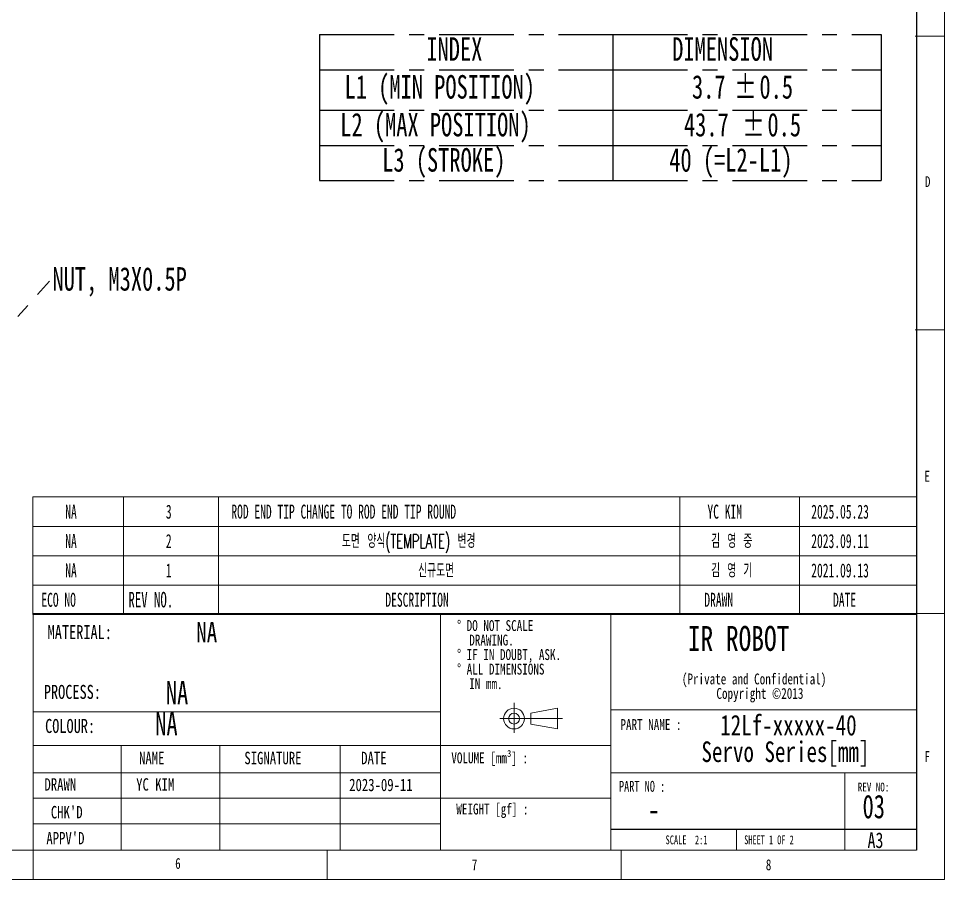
# Model space of a CAD drawing. Header units: millimetres. Extents: x 5 to 415, y 5 to 292.
# Drawn here: x 257.5 to 415, y 5 to 151.5 of the extents above; entities that cross this region are included whole.
import ezdxf

# ---------------------------------------------------------------- set-up
doc = ezdxf.new("R2010")
doc.units = ezdxf.units.MM
doc.linetypes.add('CENTERX2', pattern=[20.32, 12.7, -2.54, 2.54, -2.54])
doc.layers.add('CENTER_LINE', color=7, linetype='CENTERX2')
doc.layers.add('NOTES', color=7, linetype='Continuous')
doc.styles.add('SLDTEXTSTYLE0', font='TXT', dxfattribs={"width": 0.7})
doc.styles.add('SLDTEXTSTYLE3', font='TXT', dxfattribs={"width": 0.75})
doc.styles.add('SLDTEXTSTYLE4', font='TXT', dxfattribs={"width": 0.6875})
doc.styles.add('SLDTEXTSTYLE5', font='TXT', dxfattribs={"width": 0.694444})
doc.styles.add('SLDTEXTSTYLE6', font='TXT', dxfattribs={"width": 0.605})
doc.styles.add('SLDTEXTSTYLE7', font='TXT', dxfattribs={"width": 0.605, "bigfont": 'bigfont'})
doc.styles.add('SLDTEXTSTYLE8', font='TXT', dxfattribs={"width": 0.563, "bigfont": 'bigfont'})
doc.dimstyles.new('SLDDIMSTYLE6', dxfattribs={"dimtxt": 0.18, "dimasz": 3.302, "dimexe": 0, "dimexo": 0.0625, "dimgap": 0, "dimtad": 0, "dimtih": 1, "dimtoh": 1, "dimdec": 0, "dimrnd": 1e-09, "dimzin": 0, "dimdsep": 46, "dimtxsty": 'Standard', "dimsah": 1, "dimcen": 0.09, "dimadec": 0, "dimazin": 0, "dimtfac": 3.302, "dimtdec": 0, "dimtofl": 0, "dimtmove": 0, "dimatfit": 3, "dimfxl": 1, "dimfrac": 2, "dimtolj": 1, "dimtzin": 0, "dimarcsym": 0})

# ---------------------------------------------------------------- blocks, each defined once
blk = doc.blocks.new('SW_NOTE_0_4')
at = {"color": 0, "linetype": 'Continuous', "lineweight": 0, "char_height": 1.8521, "attachment_point": 2, "style": 'SLDTEXTSTYLE3'}
for s, insert in [('(Private and Confidential)', (15.4, 2.39)), ('Copyright ©2013', (16.39, -0.08))]:
    blk.add_mtext(s, dxfattribs=dict(at, insert=insert))
blk = doc.blocks.new('SW_NOTE_0_5')
at = {"color": 0, "linetype": 'Continuous', "lineweight": 0, "char_height": 3.5, "attachment_point": 2, "style": 'SLDTEXTSTYLE3'}
for s, insert in [('12Lf-xxxxx-40', (13.78, 4.51)), ('Servo Series[mm]', (13.28, -0.01))]:
    blk.add_mtext(s, dxfattribs=dict(at, insert=insert))
blk = doc.blocks.new('SW_NOTE_0_6')
at = {"color": 0, "linetype": 'Continuous', "lineweight": 0, "attachment_point": 1, "style": 'SLDTEXTSTYLE3'}
for s, insert, char_height in [('%%d DO NOT SCALE', (0, 2.39), 1.8521), ('DRAWING.', (2.08, -0.08), 1.852), ('%%d IF IN DOUBT, ASK.', (0, -2.55), 1.8521), ('%%d ALL DIMENSIONS', (0, -5.02), 1.8521), ('IN mm.', (2.08, -7.49), 1.852)]:
    blk.add_mtext(s, dxfattribs=dict(at, insert=insert, char_height=char_height))
blk = doc.blocks.new('SW_TABLEANNOTATION_0')
at = {"layer": 'CENTER_LINE', "color": 0}
for p, q in [((0, 0), (0, -6)), ((0, 0), (49.88, 0)), ((49.88, 0), (49.88, -6)), ((49.88, 0), (95.48, 0)), ((95.48, 0), (95.48, -6)), ((0, -6), (0, -12.87)), ((0, -6), (49.88, -6)), ((49.88, -6), (49.88, -12.87)), ((49.88, -6), (95.48, -6)), ((95.48, -6), (95.48, -12.87)), ((0, -12.87), (0, -18.87)), ((0, -12.87), (49.88, -12.87)), ((49.88, -12.87), (49.88, -18.87)), ((49.88, -12.87), (95.48, -12.87)), ((95.48, -12.87), (95.48, -18.87)), ((0, -18.87), (0, -24.87)), ((0, -18.87), (49.88, -18.87)), ((49.88, -18.87), (49.88, -24.87)), ((49.88, -18.87), (95.48, -18.87)), ((95.48, -18.87), (95.48, -24.87)), ((0, -24.87), (49.88, -24.87)), ((49.88, -24.87), (95.48, -24.87))]:
    blk.add_line(p, q, dxfattribs=at)
at = {"layer": 'CENTER_LINE', "color": 0, "char_height": 4, "attachment_point": 1, "style": 'SLDTEXTSTYLE0'}
for s, insert in [('INDEX', (18.15, -0.47)), ('DIMENSION', (59.96, -0.47)), ('L1 (MIN POSITION)', (4.24, -6.91)), ('3.7', (63.32, -6.91)), ('%%p', (70.5, -6.91)), ('0.5', (74.8, -6.91)), ('L2 (MAX POSITION)', (3.51, -13.34)), ('43.7', (61.96, -13.34)), ('%%p', (71.86, -13.34)), ('0.5', (76.16, -13.34)), ('L3 (STROKE)', (10.64, -19.34)), ('40 (=L2-L1)', (59.46, -19.34))]:
    blk.add_mtext(s, dxfattribs=dict(at, insert=insert))
blk = doc.blocks.new('SW_TABLEANNOTATION_1')
at = {"color": 0, "linetype": 'Continuous', "lineweight": 18}
for p, q in [((0, 0), (0, -5)), ((0, 0), (15.39, 0)), ((15.39, 0), (15.39, -5)), ((15.39, 0), (31.57, 0)), ((31.57, 0), (31.57, -5)), ((31.57, 0), (109.99, 0)), ((109.99, 0), (109.99, -5)), ((109.99, 0), (130.36, 0)), ((130.36, 0), (130.36, -5)), ((130.36, 0), (150.24, 0)), ((150.24, 0), (150.24, -5)), ((0, -5), (0, -10)), ((0, -5), (15.39, -5)), ((15.39, -5), (15.39, -10)), ((15.39, -5), (31.57, -5)), ((31.57, -5), (31.57, -10)), ((31.57, -5), (109.99, -5)), ((109.99, -5), (109.99, -10)), ((109.99, -5), (130.36, -5)), ((130.36, -5), (130.36, -10)), ((130.36, -5), (150.24, -5)), ((150.24, -5), (150.24, -10)), ((0, -10), (0, -15)), ((0, -10), (15.39, -10)), ((15.39, -10), (15.39, -15)), ((15.39, -10), (31.57, -10)), ((31.57, -10), (31.57, -15)), ((31.57, -10), (109.99, -10)), ((109.99, -10), (109.99, -15)), ((109.99, -10), (130.36, -10)), ((130.36, -10), (130.36, -15)), ((130.36, -10), (150.24, -10)), ((150.24, -10), (150.24, -15)), ((0, -15), (0, -20)), ((0, -15), (15.39, -15)), ((15.39, -15), (15.39, -20)), ((15.39, -15), (31.57, -15)), ((31.57, -15), (31.57, -20)), ((31.57, -15), (109.99, -15)), ((109.99, -15), (109.99, -20)), ((109.99, -15), (130.36, -15)), ((130.36, -15), (130.36, -20)), ((130.36, -15), (150.24, -15)), ((150.24, -15), (150.24, -20)), ((0, -20), (15.39, -20)), ((15.39, -20), (31.57, -20)), ((31.57, -20), (109.99, -20)), ((109.99, -20), (130.36, -20)), ((130.36, -20), (150.24, -20))]:
    blk.add_line(p, q, dxfattribs=at)
at = {"color": 0, "linetype": 'Continuous', "lineweight": 0, "attachment_point": 1}
for s, insert, char_height, style in [('NA', (5.49, -1.31), 2.381, 'SLDTEXTSTYLE6'), ('3', (22.6, -1.31), 2.38, 'SLDTEXTSTYLE6'), ('ROD END TIP CHANGE TO ROD END TIP ROUND', (33.74, -1.31), 2.3813, 'SLDTEXTSTYLE6'), ('YC KIM', (114.7, -1.31), 2.381, 'SLDTEXTSTYLE6'), ('2025.05.23', (132.36, -1.31), 2.381, 'SLDTEXTSTYLE6'), ('도면 양식(TEMPLATE) 변경', (52.54, -6.31), 2.3813, 'SLDTEXTSTYLE7'), ('김 영 중', (115.33, -6.31), 2.381, 'SLDTEXTSTYLE8'), ('NA', (5.49, -6.31), 2.381, 'SLDTEXTSTYLE6'), ('2', (22.6, -6.31), 2.38, 'SLDTEXTSTYLE6'), ('2023.09.11', (132.36, -6.31), 2.381, 'SLDTEXTSTYLE6'), ('NA', (5.49, -11.31), 2.381, 'SLDTEXTSTYLE6'), ('1', (22.6, -11.31), 2.38, 'SLDTEXTSTYLE6'), ('신규도면', (65.5, -11.31), 2.381, 'SLDTEXTSTYLE7'), ('김 영 기', (115.33, -11.31), 2.381, 'SLDTEXTSTYLE8'), ('2021.09.13', (132.36, -11.31), 2.381, 'SLDTEXTSTYLE6'), ('ECO NO', (1.43, -16.31), 2.381, 'SLDTEXTSTYLE6'), ('REV NO.', (16.23, -16.15), 2.646, 'SLDTEXTSTYLE6'), ('DESCRIPTION', (59.93, -16.31), 2.3813, 'SLDTEXTSTYLE6'), ('DRAWN', (114.17, -16.31), 2.381, 'SLDTEXTSTYLE6'), ('DATE', (136.06, -16.31), 2.381, 'SLDTEXTSTYLE6')]:
    blk.add_mtext(s, dxfattribs=dict(at, insert=insert, char_height=char_height, style=style))
blk = doc.blocks.new('SW_NOTE_0_9')
at = {"layer": 'CENTER_LINE', "color": 0, "insert": (0.51, 2.39), "char_height": 4, "attachment_point": 1, "style": 'SLDTEXTSTYLE0'}
blk.add_mtext('NUT, M3X0.5P', dxfattribs=at)

msp = doc.modelspace()

# ---------------------------------------------------------------- linework, layer by layer
at = {"color": 7, "linetype": 'Continuous', "lineweight": 18}
for p, q in [((415, 5), (415, 292)), ((415, 148.5), (410, 148.5)), ((410, 98.5), (415, 98.5)), ((260, 50.271), (260, 10)), ((415, 50.271), (260, 50.271)), ((329.265, 50.271), (329.265, 10)), ((358.254, 50.271), (358.254, 10)), ((260, 33.55), (329.265, 33.55)), ((344.668, 33.297), (349.181, 34.143)), ((344.668, 33.297), (344.668, 31.454)), ((349.181, 30.608), (349.181, 34.143)), ((410.25, 33.844), (358.254, 33.844)), ((344.668, 31.454), (349.181, 30.608)), ((275.001, 27.796), (275.001, 10)), ((291.778, 27.796), (291.778, 10)), ((312.217, 10), (312.217, 27.796)), ((329.265, 23.158), (260, 23.158)), ((398.074, 10), (398.074, 23.123)), ((358.254, 18.822), (260, 18.822)), ((260, 14.481), (329.265, 14.481)), ((312.217, 14.859), (312.217, 10)), ((379.611, 13.419), (379.611, 10)), ((10, 10), (410.25, 10)), ((260, 5), (260, 10)), ((310, 5), (310, 10)), ((360, 5), (360, 10)), ((5, 5), (415, 5))]:
    msp.add_line(p, q, dxfattribs=at)
at = {"color": 7, "linetype": 'CENTERX2', "lineweight": 18}
for p, q in [((341.798, 35.054), (341.798, 29.936)), ((339.361, 32.376), (350.023, 32.376))]:
    msp.add_line(p, q, dxfattribs=at)
at = {"color": 7, "linetype": 'Continuous', "lineweight": 18}
for radius in [1.767, 0.922]:
    msp.add_circle((341.798, 32.376), radius, dxfattribs=at)
at = {"layer": 'NOTES', "color": 7}
for p, q in [((410.25, 287), (410.25, 10)), ((410.25, 13.496), (358.254, 13.496))]:
    msp.add_line(p, q, dxfattribs=at)
at = {"layer": 'NOTES', "color": 7, "linetype": 'Continuous', "lineweight": 18}
for p, q in [((260, 27.801), (358.254, 27.801)), ((410.25, 23.123), (358.254, 23.123))]:
    msp.add_line(p, q, dxfattribs=at)

# ---------------------------------------------------------------- block references
at = {"color": 7, "linetype": 'Continuous', "lineweight": 0}
for name, p in [('SW_TABLEANNOTATION_1', (259.984, 70.09)), ('SW_NOTE_0_6', (332.098, 46.744)), ('SW_NOTE_0_4', (367.225, 37.663)), ('SW_NOTE_0_5', (374.677, 28.497))]:
    msp.add_blockref(name, p, dxfattribs=at)
at = {"layer": 'CENTER_LINE'}
for name, p in [('SW_TABLEANNOTATION_0', (308.737, 148.779)), ('SW_NOTE_0_9', (262.787, 106.805))]:
    msp.add_blockref(name, p, dxfattribs=at)

# ---------------------------------------------------------------- texts
at = {"color": 7, "linetype": 'Continuous', "lineweight": 0}
for s, insert, char_height, attachment_point, style in [('D', (411.667, 124.668), 1.852, 1, 'SLDTEXTSTYLE3'), ('E', (411.586, 74.537), 1.852, 1, 'SLDTEXTSTYLE3'), ('NA', (289.535, 48.832), 3.5, 2, 'SLDTEXTSTYLE3'), ('MATERIAL:', (262.479, 48.278), 2.3813, 1, 'SLDTEXTSTYLE3'), ('PROCESS:', (261.829, 38.108), 2.3813, 1, 'SLDTEXTSTYLE3'), ('PART NAME :', (359.887, 32.29), 1.85208, 1, 'SLDTEXTSTYLE3'), ('VOLUME [mm³] :', (331.133, 26.622), 1.85208, 1, 'SLDTEXTSTYLE3'), ('NAME', (278.027, 26.726), 2.1167, 1, 'SLDTEXTSTYLE3'), ('SIGNATURE', (295.935, 26.726), 2.1167, 1, 'SLDTEXTSTYLE3'), ('DATE', (315.804, 26.726), 2.1167, 1, 'SLDTEXTSTYLE3'), ('DRAWN', (261.937, 22.233), 2.1167, 1, 'SLDTEXTSTYLE3'), ('2023-09-11', (313.76, 22.154), 2.1167, 1, 'SLDTEXTSTYLE3'), ('REV NO:', (400.257, 21.476), 1.5, 1, 'SLDTEXTSTYLE3'), ("CHK'D", (263.024, 17.51), 2.1167, 1, 'SLDTEXTSTYLE3'), ('-', (365.556, 18.906), 4, 2, 'SLDTEXTSTYLE3'), ("APPV'D", (262.263, 13.079), 2.1167, 1, 'SLDTEXTSTYLE3'), ('A3', (401.912, 13.007), 2.6458, 1, 'SLDTEXTSTYLE3'), ('SCALE  2:1', (367.564, 12.491), 1.5, 1, 'SLDTEXTSTYLE0'), ('SHEET 1 OF 2', (380.942, 12.491), 1.5, 1, 'SLDTEXTSTYLE4')]:
    msp.add_mtext(s, dxfattribs=dict(at, insert=insert, char_height=char_height, attachment_point=attachment_point, style=style))
at = {"layer": 'CENTER_LINE', "char_height": 4, "attachment_point": 1, "style": 'SLDTEXTSTYLE0'}
for s, insert in [('NA', (282.586, 38.782)), ('NA', (280.782, 33.508)), ('03', (401.069, 19.417))]:
    msp.add_mtext(s, dxfattribs=dict(at, insert=insert))
at = {"layer": 'NOTES', "attachment_point": 1}
for s, insert, char_height, style in [('IR ROBOT', (371.345, 48.136), 4.2333, 'SLDTEXTSTYLE3'), ('COLOUR:', (262.046, 32.312), 2.3813, 'SLDTEXTSTYLE3'), ('F', (411.586, 26.839), 1.852, 'SLDTEXTSTYLE3'), ('YC KIM', (277.535, 22.233), 2.1167, 'SLDTEXTSTYLE3'), ('PART NO :', (359.636, 21.78), 1.8521, 'SLDTEXTSTYLE5'), ('WEIGHT [gf] :', (331.976, 17.919), 1.85208, 'SLDTEXTSTYLE3'), ('6', (284.167, 8.668), 1.852, 'SLDTEXTSTYLE3'), ('7', (334.613, 8.434), 1.852, 'SLDTEXTSTYLE3'), ('8', (384.613, 8.434), 1.852, 'SLDTEXTSTYLE3')]:
    msp.add_mtext(s, dxfattribs=dict(at, insert=insert, char_height=char_height, style=style))

# ---------------------------------------------------------------- leaders
at = {"layer": 'CENTER_LINE'}
msp.add_leader([(247.244, 89.41), (262.787, 106.805)], dimstyle='SLDDIMSTYLE6', dxfattribs=at)

doc.saveas('drawing.dxf')
